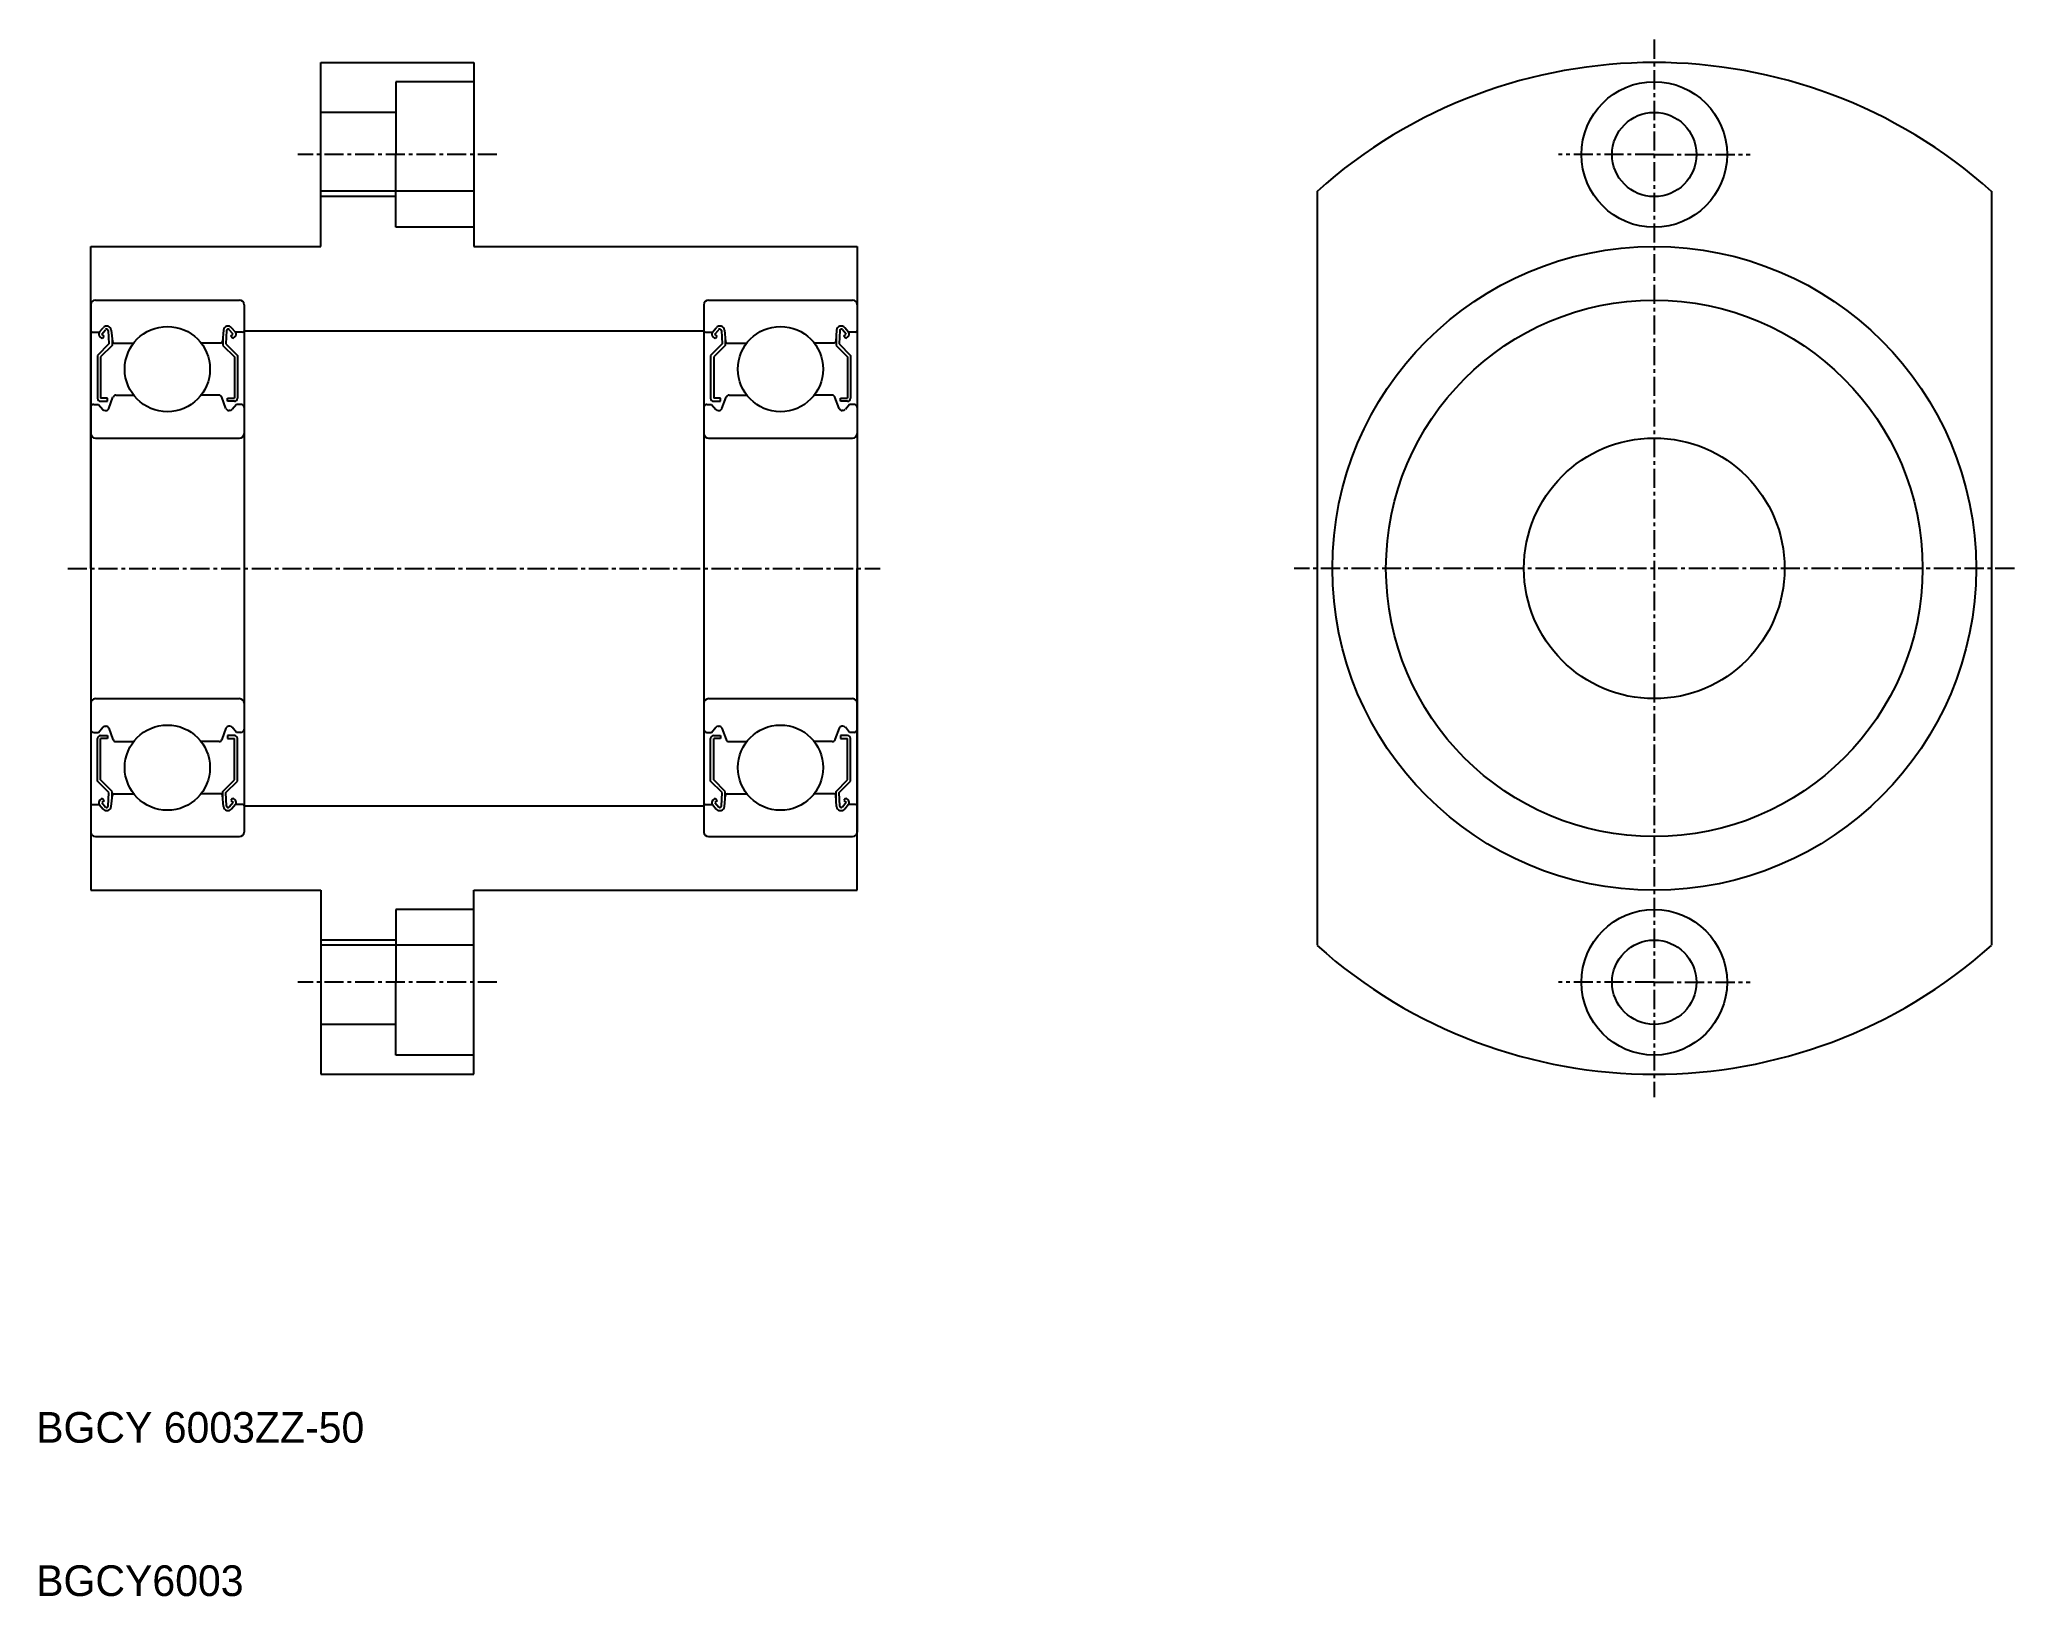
# Model space of a CAD drawing. Extents: x 146 to 275, y 57 to 158.
import ezdxf

# ---------------------------------------------------------------- set-up
doc = ezdxf.new("R2010")
doc.units = 0
doc.linetypes.add('CENTER', pattern=[2, 1.25, -0.25, 0.25, -0.25])
doc.linetypes.add('DASHED', pattern=[19.05, 12.7, -6.35])
doc.layers.get('0').update_dxf_attribs({"linetype": 'CONTINUOUS'})
doc.layers.add('CENTER', color=1, linetype='CENTER')

msp = doc.modelspace()

# ---------------------------------------------------------------- linework, layer by layer
for p, q in [((164.57, 144.62), (164.57, 156.62)), ((164.57, 156.62), (174.57, 156.62)), ((174.57, 156.62), (174.57, 144.62)), ((174.57, 148.22), (164.57, 148.22)), ((229.57, 148.22), (229.57, 99.03)), ((273.57, 148.22), (273.57, 99.03)), ((149.57, 144.62), (164.57, 144.62)), ((149.57, 123.62), (149.57, 144.62)), ((174.57, 144.62), (199.57, 144.62)), ((199.57, 144.62), (199.57, 123.62)), ((149.57, 140.82), (149.57, 106.42)), ((149.87, 141.12), (159.27, 141.12)), ((159.57, 140.82), (159.57, 106.42)), ((189.57, 140.82), (189.57, 106.42)), ((189.87, 141.12), (199.27, 141.12)), ((199.57, 140.82), (199.57, 106.42)), ((150.13, 139.02), (150.38, 139.32)), ((150.29, 138.89), (150.54, 139.19)), ((158.86, 138.89), (158.61, 139.19)), ((159.01, 139.02), (158.76, 139.32)), ((190.13, 139.02), (190.38, 139.32)), ((190.29, 138.89), (190.54, 139.19)), ((198.86, 138.89), (198.61, 139.19)), ((199.01, 139.02), (198.76, 139.32)), ((149.67, 139.02), (150.13, 139.02)), ((150.76, 138.26), (150.01, 137.51)), ((150.31, 138.61), (150.16, 138.74)), ((150.96, 138.17), (150.21, 137.42)), ((150.44, 138.76), (150.29, 138.89)), ((150.31, 138.61), (150.44, 138.76)), ((150.71, 139.13), (150.76, 138.26)), ((150.91, 139.15), (150.98, 138.41)), ((150.96, 138.64), (150.96, 138.17)), ((151.08, 138.32), (152.38, 138.32)), ((158.07, 138.32), (156.77, 138.32)), ((158.23, 139.15), (158.17, 138.41)), ((158.19, 138.64), (158.19, 138.17)), ((158.19, 138.17), (158.94, 137.42)), ((158.43, 139.13), (158.39, 138.26)), ((158.39, 138.26), (159.14, 137.51)), ((158.71, 138.76), (158.86, 138.89)), ((158.84, 138.61), (158.71, 138.76)), ((158.84, 138.61), (158.99, 138.74)), ((159.47, 139.02), (159.01, 139.02)), ((189.67, 139.02), (190.13, 139.02)), ((190.76, 138.26), (190.01, 137.51)), ((190.31, 138.61), (190.16, 138.74)), ((190.96, 138.17), (190.21, 137.42)), ((190.44, 138.76), (190.29, 138.89)), ((190.31, 138.61), (190.44, 138.76)), ((190.71, 139.13), (190.76, 138.26)), ((190.91, 139.15), (190.98, 138.41)), ((190.96, 138.64), (190.96, 138.17)), ((191.08, 138.32), (192.38, 138.32)), ((198.07, 138.32), (196.77, 138.32)), ((198.23, 139.15), (198.17, 138.41)), ((198.19, 138.64), (198.19, 138.17)), ((198.19, 138.17), (198.94, 137.42)), ((198.43, 139.13), (198.39, 138.26)), ((198.39, 138.26), (199.14, 137.51)), ((198.71, 138.76), (198.86, 138.89)), ((198.84, 138.61), (198.71, 138.76)), ((198.84, 138.61), (198.99, 138.74)), ((199.47, 139.02), (199.01, 139.02)), ((150.01, 137.51), (150.01, 134.72)), ((150.21, 137.42), (150.21, 134.72)), ((158.94, 137.42), (158.94, 134.72)), ((159.14, 137.51), (159.14, 134.72)), ((190.01, 137.51), (190.01, 134.72)), ((190.21, 137.42), (190.21, 134.72)), ((198.94, 137.42), (198.94, 134.72)), ((199.14, 137.51), (199.14, 134.72)), ((149.77, 134.32), (150.07, 134.32)), ((150.07, 134.32), (150.35, 133.99)), ((150.66, 134.72), (150.21, 134.72)), ((150.21, 134.52), (150.66, 134.52)), ((150.66, 134.52), (150.66, 134.72)), ((150.75, 134.05), (151.02, 134.79)), ((151.21, 134.92), (152.38, 134.92)), ((157.94, 134.92), (156.77, 134.92)), ((158.39, 134.05), (158.12, 134.79)), ((158.49, 134.52), (158.49, 134.72)), ((158.49, 134.72), (158.94, 134.72)), ((158.94, 134.52), (158.49, 134.52)), ((159.07, 134.32), (158.8, 133.99)), ((159.37, 134.32), (159.07, 134.32)), ((189.77, 134.32), (190.07, 134.32)), ((190.07, 134.32), (190.35, 133.99)), ((190.66, 134.72), (190.21, 134.72)), ((190.21, 134.52), (190.66, 134.52)), ((190.66, 134.52), (190.66, 134.72)), ((190.75, 134.05), (191.02, 134.79)), ((191.21, 134.92), (192.38, 134.92)), ((197.94, 134.92), (196.77, 134.92)), ((198.39, 134.05), (198.12, 134.79)), ((198.49, 134.72), (198.94, 134.72)), ((198.49, 134.52), (198.49, 134.72)), ((198.94, 134.52), (198.49, 134.52)), ((199.07, 134.32), (198.8, 133.99)), ((199.37, 134.32), (199.07, 134.32)), ((150.5, 133.92), (150.57, 133.92)), ((158.64, 133.92), (158.58, 133.92)), ((190.5, 133.92), (190.57, 133.92)), ((198.64, 133.92), (198.58, 133.92)), ((149.87, 132.12), (159.27, 132.12)), ((189.87, 132.12), (199.27, 132.12)), ((149.57, 123.62), (149.57, 102.62)), ((199.57, 102.62), (199.57, 123.62)), ((149.87, 115.12), (159.27, 115.12)), ((189.87, 115.12), (199.27, 115.12)), ((149.77, 112.92), (150.07, 112.92)), ((150.01, 109.74), (150.01, 112.52)), ((150.07, 112.92), (150.35, 113.25)), ((150.21, 112.72), (150.66, 112.72)), ((150.21, 109.82), (150.21, 112.52)), ((150.66, 112.52), (150.21, 112.52)), ((150.5, 113.32), (150.57, 113.32)), ((150.66, 112.72), (150.66, 112.52)), ((150.75, 113.19), (151.02, 112.45)), ((151.21, 112.32), (152.38, 112.32)), ((157.94, 112.32), (156.77, 112.32)), ((158.39, 113.19), (158.12, 112.45)), ((158.49, 112.72), (158.49, 112.52)), ((158.94, 112.72), (158.49, 112.72)), ((158.49, 112.52), (158.94, 112.52)), ((158.64, 113.32), (158.58, 113.32)), ((159.07, 112.92), (158.8, 113.25)), ((158.94, 109.82), (158.94, 112.52)), ((159.37, 112.92), (159.07, 112.92)), ((159.14, 109.74), (159.14, 112.52)), ((189.77, 112.92), (190.07, 112.92)), ((190.01, 109.74), (190.01, 112.52)), ((190.07, 112.92), (190.35, 113.25)), ((190.21, 112.72), (190.66, 112.72)), ((190.66, 112.52), (190.21, 112.52)), ((190.21, 109.82), (190.21, 112.52)), ((190.5, 113.32), (190.57, 113.32)), ((190.66, 112.72), (190.66, 112.52)), ((190.75, 113.19), (191.02, 112.45)), ((191.21, 112.32), (192.38, 112.32)), ((197.94, 112.32), (196.77, 112.32)), ((198.39, 113.19), (198.12, 112.45)), ((198.94, 112.72), (198.49, 112.72)), ((198.49, 112.72), (198.49, 112.52)), ((198.49, 112.52), (198.94, 112.52)), ((198.64, 113.32), (198.58, 113.32)), ((199.07, 112.92), (198.8, 113.25)), ((198.94, 109.82), (198.94, 112.52)), ((199.37, 112.92), (199.07, 112.92)), ((199.14, 109.74), (199.14, 112.52)), ((150.76, 108.99), (150.01, 109.74)), ((150.96, 109.07), (150.21, 109.82)), ((158.19, 109.07), (158.94, 109.82)), ((158.39, 108.99), (159.14, 109.74)), ((190.76, 108.99), (190.01, 109.74)), ((190.96, 109.07), (190.21, 109.82)), ((198.19, 109.07), (198.94, 109.82)), ((198.39, 108.99), (199.14, 109.74)), ((150.31, 108.63), (150.16, 108.5)), ((150.44, 108.48), (150.29, 108.35)), ((150.29, 108.35), (150.54, 108.05)), ((150.31, 108.63), (150.44, 108.48)), ((150.71, 108.11), (150.76, 108.99)), ((150.91, 108.09), (150.98, 108.83)), ((150.96, 108.6), (150.96, 109.07)), ((151.08, 108.92), (152.38, 108.92)), ((158.07, 108.92), (156.77, 108.92)), ((158.23, 108.09), (158.17, 108.83)), ((158.19, 108.6), (158.19, 109.07)), ((158.43, 108.11), (158.39, 108.99)), ((158.86, 108.35), (158.61, 108.05)), ((158.84, 108.63), (158.71, 108.48)), ((158.71, 108.48), (158.86, 108.35)), ((158.84, 108.63), (158.99, 108.5)), ((190.31, 108.63), (190.16, 108.5)), ((190.44, 108.48), (190.29, 108.35)), ((190.29, 108.35), (190.54, 108.05)), ((190.31, 108.63), (190.44, 108.48)), ((190.71, 108.11), (190.76, 108.99)), ((190.91, 108.09), (190.98, 108.83)), ((190.96, 108.6), (190.96, 109.07)), ((191.08, 108.92), (192.38, 108.92)), ((198.07, 108.92), (196.77, 108.92)), ((198.23, 108.09), (198.17, 108.83)), ((198.19, 108.6), (198.19, 109.07)), ((198.43, 108.11), (198.39, 108.99)), ((198.86, 108.35), (198.61, 108.05)), ((198.84, 108.63), (198.71, 108.48)), ((198.71, 108.48), (198.86, 108.35)), ((198.84, 108.63), (198.99, 108.5)), ((149.67, 108.22), (150.13, 108.22)), ((150.13, 108.22), (150.38, 107.92)), ((159.01, 108.22), (158.76, 107.92)), ((159.47, 108.22), (159.01, 108.22)), ((189.67, 108.22), (190.13, 108.22)), ((190.13, 108.22), (190.38, 107.92)), ((199.01, 108.22), (198.76, 107.92)), ((199.47, 108.22), (199.01, 108.22)), ((149.87, 106.12), (159.27, 106.12)), ((152.37, 106.12), (152.37, 106.12)), ((154.57, 106.12), (154.57, 106.12)), ((189.87, 106.12), (199.27, 106.12)), ((192.37, 106.12), (192.37, 106.12)), ((194.57, 106.12), (194.57, 106.12)), ((149.57, 102.62), (164.57, 102.62)), ((164.57, 102.62), (164.57, 90.62)), ((174.57, 102.62), (199.57, 102.62)), ((174.57, 90.62), (174.57, 102.62)), ((174.57, 99.03), (164.57, 99.03)), ((164.57, 90.62), (174.57, 90.62))]:
    msp.add_line(p, q)
at = {"color": 3, "linetype": 'DASHED'}
for p, q in [((169.47, 155.37), (169.47, 150.62)), ((174.57, 155.37), (169.47, 155.37)), ((169.47, 153.37), (164.57, 153.37)), ((169.47, 145.87), (169.47, 150.62)), ((169.47, 147.87), (164.57, 147.87)), ((174.57, 145.87), (169.47, 145.87)), ((174.57, 101.37), (169.47, 101.37)), ((169.47, 101.37), (169.47, 96.62)), ((169.47, 99.37), (164.57, 99.37)), ((169.47, 91.87), (169.47, 96.62)), ((169.47, 93.87), (164.57, 93.87)), ((174.57, 91.87), (169.47, 91.87))]:
    msp.add_line(p, q, dxfattribs=at)
at = {"color": 7, "linetype": 'CONTINUOUS'}
for p, q in [((159.57, 139.12), (189.57, 139.12)), ((159.57, 108.12), (189.57, 108.12))]:
    msp.add_line(p, q, dxfattribs=at)
for centre, radius in [((251.57, 150.62), 4.75), ((251.57, 150.62), 2.75), ((251.57, 123.62), 21), ((251.57, 123.62), 17.5), ((154.57, 136.62), 2.78), ((194.57, 136.62), 2.78), ((251.57, 123.62), 8.5), ((154.57, 110.62), 2.78), ((194.57, 110.62), 2.78), ((251.57, 96.62), 4.75), ((251.57, 96.62), 2.75)]:
    msp.add_circle(centre, radius)
for centre, radius, start, end in [((251.57, 123.62), 33, 48.1897, 131.8103), ((149.87, 140.82), 0.3, 90, 180), ((159.27, 140.82), 0.3, 0, 90), ((189.87, 140.82), 0.3, 90, 180), ((199.27, 140.82), 0.3, 0, 90), ((150.61, 139.13), 0.3, 4.9968, 140.0031), ((150.61, 139.13), 0.1, 2.8198, 140.0012), ((158.53, 139.13), 0.3, 39.9969, 175.0032), ((158.53, 139.13), 0.1, 39.9988, 177.1802), ((190.61, 139.13), 0.3, 4.9968, 140.0031), ((190.61, 139.13), 0.1, 2.8198, 140.0012), ((198.53, 139.13), 0.3, 39.9969, 175.0032), ((198.53, 139.13), 0.1, 39.9988, 177.1802), ((149.67, 139.12), 0.1, 180, 270), ((150.29, 138.89), 0.2, 140.0031, 230.0823), ((151.08, 138.42), 0.1, 184.9968, 270), ((158.07, 138.42), 0.1, 270, 355.0032), ((158.86, 138.89), 0.2, 309.9177, 39.9969), ((159.47, 139.12), 0.1, 270, 0), ((189.67, 139.12), 0.1, 180, 270), ((190.29, 138.89), 0.2, 140.0031, 230.0823), ((191.08, 138.42), 0.1, 184.9968, 270), ((198.07, 138.42), 0.1, 270, 355.0032), ((198.86, 138.89), 0.2, 309.9177, 39.9969), ((199.47, 139.12), 0.1, 270, 0), ((149.77, 134.12), 0.2, 90, 180), ((150.21, 134.72), 0.2, 180, 270), ((150.57, 134.12), 0.2, 270, 339.9921), ((151.21, 134.72), 0.2, 90, 159.9921), ((157.94, 134.72), 0.2, 20.0079, 90), ((158.58, 134.12), 0.2, 200.0079, 270), ((158.94, 134.72), 0.2, 270, 0), ((159.37, 134.12), 0.2, 0, 90), ((189.77, 134.12), 0.2, 90, 180), ((190.21, 134.72), 0.2, 180, 270), ((190.57, 134.12), 0.2, 270, 339.9921), ((191.21, 134.72), 0.2, 90, 159.9921), ((197.94, 134.72), 0.2, 20.0079, 90), ((198.58, 134.12), 0.2, 200.0079, 270), ((198.94, 134.72), 0.2, 270, 0), ((199.37, 134.12), 0.2, 0, 90), ((150.5, 134.12), 0.2, 219.9947, 270), ((158.64, 134.12), 0.2, 270, 320.0053), ((190.5, 134.12), 0.2, 219.9947, 270), ((198.64, 134.12), 0.2, 270, 320.0053), ((149.87, 132.42), 0.3, 180, 270), ((159.27, 132.42), 0.3, 270, 0), ((189.87, 132.42), 0.3, 180, 270), ((199.27, 132.42), 0.3, 270, 0), ((149.87, 114.82), 0.3, 90, 180), ((159.27, 114.82), 0.3, 0, 90), ((189.87, 114.82), 0.3, 90, 180), ((199.27, 114.82), 0.3, 0, 90), ((149.77, 113.12), 0.2, 180, 270), ((150.21, 112.52), 0.2, 90, 180), ((150.5, 113.12), 0.2, 90, 140.0053), ((150.57, 113.12), 0.2, 20.0079, 90), ((151.21, 112.52), 0.2, 200.0079, 270), ((157.94, 112.52), 0.2, 270, 339.9921), ((158.58, 113.12), 0.2, 90, 159.9921), ((158.64, 113.12), 0.2, 39.9947, 90), ((158.94, 112.52), 0.2, 0, 90), ((159.37, 113.12), 0.2, 270, 0), ((189.77, 113.12), 0.2, 180, 270), ((190.21, 112.52), 0.2, 90, 180), ((190.5, 113.12), 0.2, 90, 140.0053), ((190.57, 113.12), 0.2, 20.0079, 90), ((191.21, 112.52), 0.2, 200.0079, 270), ((197.94, 112.52), 0.2, 270, 339.9921), ((198.58, 113.12), 0.2, 90, 159.9921), ((198.64, 113.12), 0.2, 39.9947, 90), ((198.94, 112.52), 0.2, 0, 90), ((199.37, 113.12), 0.2, 270, 0), ((150.29, 108.35), 0.2, 129.9177, 219.9969), ((151.08, 108.82), 0.1, 90, 175.0032), ((158.07, 108.82), 0.1, 4.9968, 90), ((158.86, 108.35), 0.2, 320.0031, 50.0823), ((190.29, 108.35), 0.2, 129.9177, 219.9969), ((191.08, 108.82), 0.1, 90, 175.0032), ((198.07, 108.82), 0.1, 4.9968, 90), ((198.86, 108.35), 0.2, 320.0031, 50.0823), ((149.67, 108.12), 0.1, 90, 180), ((150.61, 108.12), 0.3, 219.9969, 355.0032), ((150.61, 108.12), 0.1, 219.9988, 357.1802), ((158.53, 108.12), 0.3, 184.9968, 320.0031), ((158.53, 108.12), 0.1, 182.8198, 320.0012), ((159.47, 108.12), 0.1, 0, 90), ((189.67, 108.12), 0.1, 90, 180), ((190.61, 108.12), 0.3, 219.9969, 355.0032), ((190.61, 108.12), 0.1, 219.9988, 357.1802), ((198.53, 108.12), 0.3, 184.9968, 320.0031), ((198.53, 108.12), 0.1, 182.8198, 320.0012), ((199.47, 108.12), 0.1, 0, 90), ((149.87, 106.42), 0.3, 180, 270), ((159.27, 106.42), 0.3, 270, 0), ((189.87, 106.42), 0.3, 180, 270), ((199.27, 106.42), 0.3, 270, 0), ((251.57, 123.62), 33, 228.1897, 311.8103)]:
    msp.add_arc(centre, radius, start, end)
at = {"layer": 'CENTER'}
for p, q in [((251.57, 158.12), (251.57, 89.12)), ((176.07, 150.62), (163.07, 150.62)), ((251.57, 150.62), (245.32, 150.62)), ((251.57, 150.62), (257.82, 150.62)), ((148.07, 123.62), (201.07, 123.62)), ((275.07, 123.62), (228.07, 123.62)), ((176.07, 96.62), (163.07, 96.62)), ((251.57, 96.62), (245.32, 96.62)), ((251.57, 96.62), (257.82, 96.62))]:
    msp.add_line(p, q, dxfattribs=at)

# ---------------------------------------------------------------- texts
for s, p in [('BGCY 6003ZZ-50', (146.01, 66.58)), ('BGCY6003', (146.01, 56.58))]:
    msp.add_text(s, height=2).set_placement(p)

doc.saveas('drawing.dxf')
